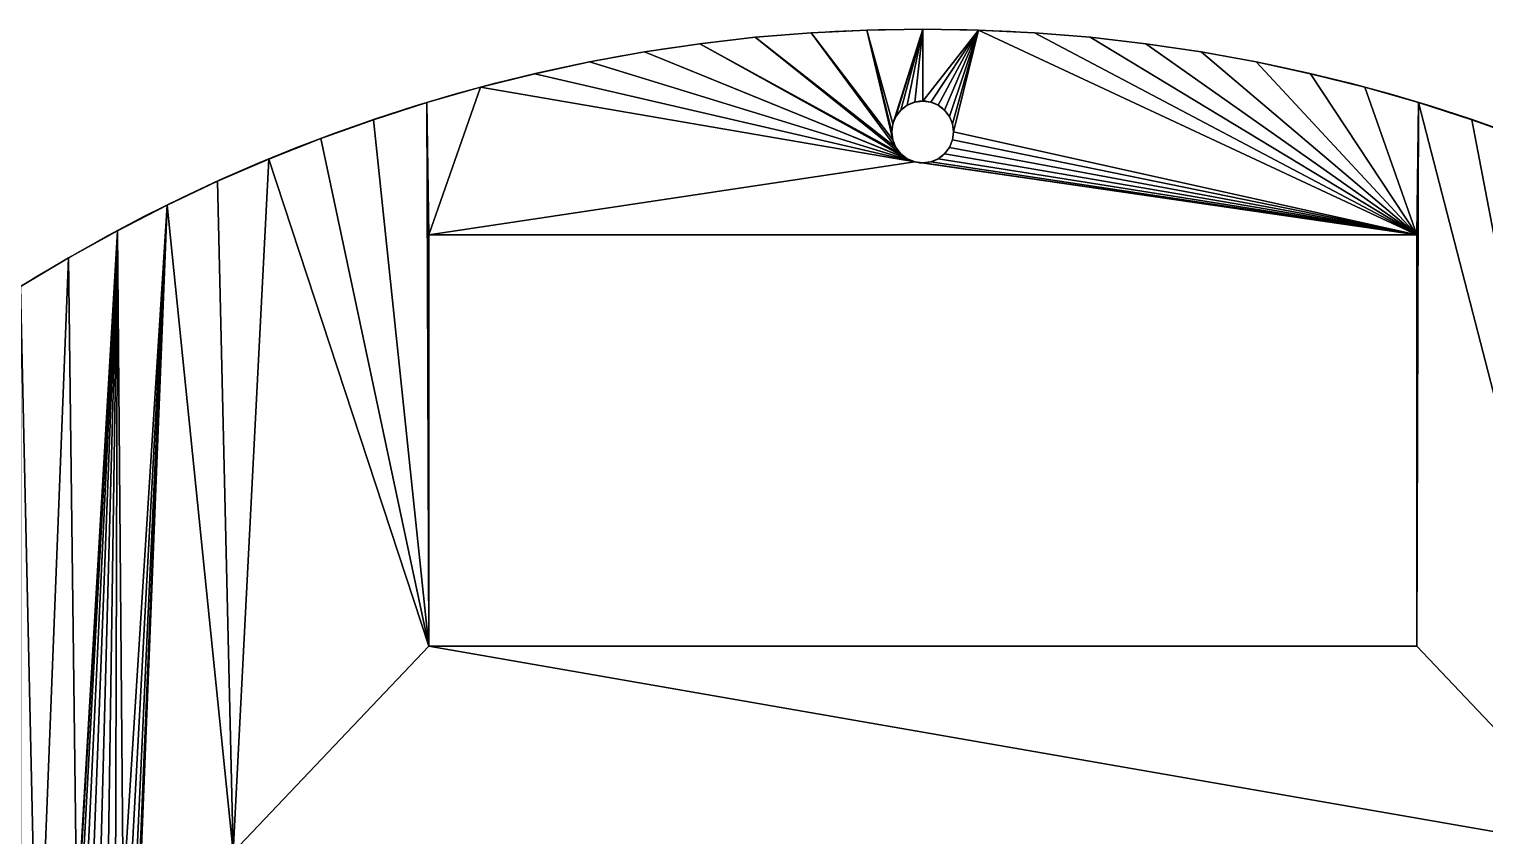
# Model space of a CAD drawing. Extents: x 0 to 166, y 0 to 166.
# Drawn here: x 39.6 to 110.3, y 126.8 to 166 of the extents above; entities that cross this region are included whole.
import ezdxf

# ---------------------------------------------------------------- set-up
doc = ezdxf.new("R2010")
doc.units = 0
doc.header["$MEASUREMENT"] = 0
doc.layers.get('0').update_dxf_attribs({"color": 13, "linetype": 'CONTINUOUS'})

msp = doc.modelspace()

# ---------------------------------------------------------------- linework, layer by layer
for p, q in [((74.865, 165.6), (74.865, 165.6, 2)), ((77.572, 165.822), (77.572, 165.822, 2)), ((80.284, 165.956), (80.284, 165.956, 2)), ((83, 166), (83, 166, 2)), ((85.716, 165.956), (85.716, 165.956, 2)), ((88.428, 165.822), (88.428, 165.822, 2)), ((91.135, 165.6), (91.135, 165.6, 2)), ((69.48, 164.891), (69.48, 164.891, 2)), ((72.166, 165.29), (72.166, 165.29, 2)), ((93.834, 165.29), (93.834, 165.29, 2)), ((96.52, 164.891), (96.52, 164.891, 2)), ((66.808, 164.405), (66.808, 164.405, 2)), ((99.192, 164.405), (99.192, 164.405, 2)), ((64.153, 163.832), (64.153, 163.832, 2)), ((101.847, 163.832), (101.847, 163.832, 2)), ((61.518, 163.172), (61.518, 163.172, 2)), ((104.482, 163.172), (104.482, 163.172, 2)), ((58.906, 162.426), (58.906, 162.426, 2)), ((81.939, 162.061), (81.939, 162.061, 2)), ((82.25, 162.299), (82.25, 162.299, 2)), ((82.612, 162.449), (82.612, 162.449, 2)), ((83, 162.5), (83, 162.5, 2)), ((83.388, 162.449), (83.388, 162.449, 2)), ((83.75, 162.299), (83.75, 162.299, 2)), ((84.061, 162.061), (84.061, 162.061, 2)), ((107.094, 162.426), (107.094, 162.426, 2)), ((56.321, 161.595), (56.321, 161.595, 2)), ((81.551, 161.388), (81.551, 161.388, 2)), ((81.701, 161.75), (81.701, 161.75, 2)), ((84.299, 161.75), (84.299, 161.75, 2)), ((84.449, 161.388), (84.449, 161.388, 2)), ((109.679, 161.595), (109.679, 161.595, 2)), ((53.763, 160.68), (53.763, 160.68, 2)), ((81.5, 161), (81.5, 161, 2)), ((81.551, 160.612), (81.551, 160.612, 2)), ((84.449, 160.612), (84.449, 160.612, 2)), ((84.5, 161), (84.5, 161, 2)), ((81.701, 160.25), (81.701, 160.25, 2)), ((81.939, 159.939), (81.939, 159.939, 2)), ((84.061, 159.939), (84.061, 159.939, 2)), ((84.299, 160.25), (84.299, 160.25, 2)), ((51.237, 159.682), (51.237, 159.682, 2)), ((82.25, 159.701), (82.25, 159.701, 2)), ((82.612, 159.551), (82.612, 159.551, 2)), ((83, 159.5), (83, 159.5, 2)), ((83.388, 159.551), (83.388, 159.551, 2)), ((83.75, 159.701), (83.75, 159.701, 2)), ((48.745, 158.602), (48.745, 158.602, 2)), ((46.29, 157.44), (46.29, 157.44, 2)), ((43.874, 156.199), (43.874, 156.199, 2)), ((59, 156), (59, 156, 2)), ((59, 136, 2), (59, 156, 2)), ((59, 156, 2), (107, 156, 2)), ((59, 136), (59, 156)), ((59, 156), (107, 156)), ((107, 156), (107, 156, 2)), ((107, 156, 2), (107, 136, 2)), ((107, 156), (107, 136)), ((41.5, 154.88), (41.5, 154.88, 2)), ((59, 136), (59, 136, 2)), ((107, 136, 2), (59, 136, 2)), ((107, 136), (59, 136)), ((107, 136), (107, 136, 2))]:
    msp.add_line(p, q)
for centre in [(83, 83), (83, 83, 2)]:
    msp.add_circle(centre, 83)
at = {"extrusion": (0, 0, -1)}
for centre in [(-83, 161), (-83, 161, -2)]:
    msp.add_circle(centre, 1.5, dxfattribs=at)

# ---------------------------------------------------------------- meshes
mesh = msp.add_polyface()
corners = [(58.906, 162.426), (59, 156), (59, 136), (61.518, 163.172), (82.612, 159.551), (107, 156), (64.153, 163.832), (66.808, 164.405), (69.48, 164.891), (82.25, 159.701), (72.166, 165.29), (81.939, 159.939), (74.865, 165.6), (81.701, 160.25), (77.572, 165.822), (81.551, 160.612), (80.284, 165.956), (81.5, 161), (49.5, 126), (51.237, 159.682), (116.5, 126), (53.763, 160.68), (56.321, 161.595), (56.095, 108.844), (56.245, 109.206), (56.483, 109.517), (56.794, 109.755), (57.156, 109.905), (57.544, 109.956), (57.932, 109.905), (58.294, 109.755), (81.551, 161.388), (83, 166), (81.701, 161.75), (81.939, 162.061), (82.25, 162.299), (82.612, 162.449), (83, 162.5), (85.716, 165.956)]
mesh.append_faces([[corners[k] for k in face] for face in [(1, 4, 5), (4, 8, 9), (9, 10, 11), (11, 12, 13), (13, 14, 15), (15, 16, 17), (18, 2, 20), (23, 18, 24), (24, 18, 25), (25, 18, 26), (26, 18, 27), (27, 18, 28), (28, 18, 29), (29, 18, 30), (31, 32, 33), (33, 32, 34), (34, 32, 35), (35, 32, 36), (36, 32, 37)]], dxfattribs={"vtx0": -1, "vtx1": -1})
mesh.append_faces([[corners[k] for k in face] for face in [(1, 3, 4), (18, 19, 2)]], dxfattribs={"vtx0": -1, "vtx1": -1, "vtx2": -1})
mesh.append_faces([[corners[k] for k in face] for face in [(0, 1, 2), (1, 0, 3), (4, 3, 6), (4, 6, 7), (4, 7, 8), (9, 8, 10), (11, 10, 12), (13, 12, 14), (15, 14, 16), (2, 19, 21), (2, 21, 22), (2, 22, 0), (16, 31, 17), (31, 16, 32), (37, 32, 38)]], dxfattribs={"vtx0": -1, "vtx2": -1})
mesh = msp.add_polyface()
corners = [(51.237, 159.682, 2), (49.5, 126, 2), (59, 136, 2), (116.5, 126, 2), (53.763, 160.68, 2), (56.321, 161.595, 2), (58.906, 162.426, 2), (59, 156, 2), (61.518, 163.172, 2), (82.612, 159.551, 2), (107, 156, 2), (64.153, 163.832, 2), (66.808, 164.405, 2), (69.48, 164.891, 2), (82.25, 159.701, 2), (72.166, 165.29, 2), (81.939, 159.939, 2), (74.865, 165.6, 2), (81.701, 160.25, 2), (77.572, 165.822, 2), (81.551, 160.612, 2), (80.284, 165.956, 2), (81.5, 161, 2), (81.551, 161.388, 2), (83, 166, 2), (81.701, 161.75, 2), (81.939, 162.061, 2), (82.25, 162.299, 2), (82.612, 162.449, 2), (83, 162.5, 2), (85.716, 165.956, 2), (58.294, 109.755, 2), (57.932, 109.905, 2), (57.544, 109.956, 2), (57.156, 109.905, 2), (56.794, 109.755, 2), (56.483, 109.517, 2), (56.245, 109.206, 2), (56.095, 108.844, 2)]
mesh.append_faces([[corners[k] for k in face] for face in [(0, 2, 4), (4, 2, 5), (5, 2, 6), (6, 7, 8), (7, 6, 2), (8, 9, 11), (11, 9, 12), (12, 9, 13), (13, 14, 15), (15, 16, 17), (17, 18, 19), (19, 20, 21), (21, 23, 24), (23, 21, 22), (24, 29, 30), (31, 1, 32), (32, 1, 33), (33, 1, 34), (34, 1, 35), (35, 1, 36), (36, 1, 37), (37, 1, 38)]], dxfattribs={"vtx0": -1, "vtx1": -1})
mesh.append_faces([[corners[k] for k in face] for face in [(0, 1, 2), (8, 7, 9)]], dxfattribs={"vtx0": -1, "vtx1": -1, "vtx2": -1})
mesh.append_faces([[corners[k] for k in face] for face in [(2, 1, 3), (9, 7, 10), (13, 9, 14), (15, 14, 16), (17, 16, 18), (19, 18, 20), (21, 20, 22), (24, 23, 25), (24, 25, 26), (24, 26, 27), (24, 27, 28), (24, 28, 29)]], dxfattribs={"vtx0": -1, "vtx2": -1})
mesh = msp.add_polyface()
corners = [(122.126, 156.199), (121.098, 122.598), (119.71, 157.44), (126, 116.5), (116.5, 126), (121.537, 121.537), (121.299, 121.848), (121.149, 122.21), (117.255, 158.602), (107, 156), (82.612, 159.551), (83, 159.5), (83.388, 159.551), (83.75, 159.701), (84.061, 159.939), (84.299, 160.25), (84.449, 160.612), (84.5, 161), (85.716, 165.956), (88.428, 165.822), (91.135, 165.6), (93.834, 165.29), (96.52, 164.891), (99.192, 164.405), (101.847, 163.832), (104.482, 163.172), (107.094, 162.426), (107, 136), (59, 136), (109.679, 161.595), (112.237, 160.68), (114.763, 159.682), (83, 162.5), (83.388, 162.449), (83.75, 162.299), (84.061, 162.061), (84.299, 161.75), (84.449, 161.388)]
mesh.append_faces([[corners[k] for k in face] for face in [(0, 1, 2), (5, 4, 6), (6, 4, 7), (7, 4, 1), (9, 26, 27), (32, 18, 33), (33, 18, 34), (34, 18, 35), (35, 18, 36), (36, 18, 37), (37, 18, 17)]], dxfattribs={"vtx0": -1, "vtx1": -1})
mesh.append_faces([[corners[k] for k in face] for face in [(3, 4, 5), (1, 4, 8), (9, 17, 18), (4, 27, 26)]], dxfattribs={"vtx0": -1, "vtx1": -1, "vtx2": -1})
mesh.append_faces([[corners[k] for k in face] for face in [(1, 8, 2), (9, 10, 11), (9, 11, 12), (9, 12, 13), (9, 13, 14), (9, 14, 15), (9, 15, 16), (9, 16, 17), (9, 18, 19), (9, 19, 20), (9, 20, 21), (9, 21, 22), (9, 22, 23), (9, 23, 24), (9, 24, 25), (9, 25, 26), (4, 28, 27), (4, 26, 29), (4, 29, 30), (4, 30, 31), (4, 31, 8)]], dxfattribs={"vtx0": -1, "vtx2": -1})
mesh = msp.add_polyface()
corners = [(59, 136, 2), (116.5, 126, 2), (107, 136, 2), (107.094, 162.426, 2), (109.679, 161.595, 2), (112.237, 160.68, 2), (114.763, 159.682, 2), (117.255, 158.602, 2), (82.612, 159.551, 2), (107, 156, 2), (83, 159.5, 2), (83.388, 159.551, 2), (83.75, 159.701, 2), (84.061, 159.939, 2), (84.299, 160.25, 2), (84.449, 160.612, 2), (84.5, 161, 2), (85.716, 165.956, 2), (88.428, 165.822, 2), (91.135, 165.6, 2), (93.834, 165.29, 2), (96.52, 164.891, 2), (99.192, 164.405, 2), (101.847, 163.832, 2), (104.482, 163.172, 2), (126, 116.5, 2), (121.537, 121.537, 2), (121.299, 121.848, 2), (121.149, 122.21, 2), (121.098, 122.598, 2), (119.71, 157.44, 2), (122.126, 156.199, 2), (83, 162.5, 2), (83.388, 162.449, 2), (83.75, 162.299, 2), (84.061, 162.061, 2), (84.299, 161.75, 2), (84.449, 161.388, 2)]
mesh.append_faces([[corners[k] for k in face] for face in [(0, 1, 2), (3, 1, 4), (4, 1, 5), (5, 1, 6), (6, 1, 7), (8, 9, 10), (10, 9, 11), (11, 9, 12), (12, 9, 13), (13, 9, 14), (14, 9, 15), (15, 9, 16), (17, 9, 18), (18, 9, 19), (19, 9, 20), (20, 9, 21), (21, 9, 22), (22, 9, 23), (23, 9, 24), (24, 9, 3), (7, 29, 30)]], dxfattribs={"vtx0": -1, "vtx1": -1})
mesh.append_faces([[corners[k] for k in face] for face in [(2, 1, 3), (16, 9, 17), (1, 25, 26), (1, 29, 7)]], dxfattribs={"vtx0": -1, "vtx1": -1, "vtx2": -1})
mesh.append_faces([[corners[k] for k in face] for face in [(3, 9, 2), (1, 26, 27), (1, 27, 28), (1, 28, 29), (29, 31, 30), (17, 32, 33), (17, 33, 34), (17, 34, 35), (17, 35, 36), (17, 36, 37), (17, 37, 16)]], dxfattribs={"vtx0": -1, "vtx2": -1})
mesh = msp.add_polyface()
corners = [(72.166, 165.29, 2), (74.865, 165.6), (72.166, 165.29), (74.865, 165.6, 2)]
mesh.append_faces([[corners[k] for k in face] for face in [(0, 1, 2), (1, 0, 3)]], dxfattribs={"vtx0": -1})
mesh = msp.add_polyface()
corners = [(74.865, 165.6, 2), (77.572, 165.822), (74.865, 165.6), (77.572, 165.822, 2)]
mesh.append_faces([[corners[k] for k in face] for face in [(0, 1, 2), (1, 0, 3)]], dxfattribs={"vtx0": -1})
mesh = msp.add_polyface()
corners = [(77.572, 165.822, 2), (80.284, 165.956), (77.572, 165.822), (80.284, 165.956, 2)]
mesh.append_faces([[corners[k] for k in face] for face in [(0, 1, 2), (1, 0, 3)]], dxfattribs={"vtx0": -1})
mesh = msp.add_polyface()
corners = [(80.284, 165.956, 2), (83, 166), (80.284, 165.956), (83, 166, 2)]
mesh.append_faces([[corners[k] for k in face] for face in [(0, 1, 2), (1, 0, 3)]], dxfattribs={"vtx0": -1})
mesh = msp.add_polyface()
corners = [(83, 166, 2), (85.716, 165.956), (83, 166), (85.716, 165.956, 2)]
mesh.append_faces([[corners[k] for k in face] for face in [(0, 1, 2), (1, 0, 3)]], dxfattribs={"vtx0": -1})
mesh = msp.add_polyface()
corners = [(85.716, 165.956, 2), (88.428, 165.822), (85.716, 165.956), (88.428, 165.822, 2)]
mesh.append_faces([[corners[k] for k in face] for face in [(0, 1, 2), (1, 0, 3)]], dxfattribs={"vtx0": -1})
mesh = msp.add_polyface()
corners = [(88.428, 165.822, 2), (91.135, 165.6), (88.428, 165.822), (91.135, 165.6, 2)]
mesh.append_faces([[corners[k] for k in face] for face in [(0, 1, 2), (1, 0, 3)]], dxfattribs={"vtx0": -1})
mesh = msp.add_polyface()
corners = [(91.135, 165.6, 2), (93.834, 165.29), (91.135, 165.6), (93.834, 165.29, 2)]
mesh.append_faces([[corners[k] for k in face] for face in [(0, 1, 2), (1, 0, 3)]], dxfattribs={"vtx0": -1})
mesh = msp.add_polyface()
corners = [(66.808, 164.405, 2), (69.48, 164.891), (66.808, 164.405), (69.48, 164.891, 2)]
mesh.append_faces([[corners[k] for k in face] for face in [(0, 1, 2), (1, 0, 3)]], dxfattribs={"vtx0": -1})
mesh = msp.add_polyface()
corners = [(69.48, 164.891, 2), (72.166, 165.29), (69.48, 164.891), (72.166, 165.29, 2)]
mesh.append_faces([[corners[k] for k in face] for face in [(0, 1, 2), (1, 0, 3)]], dxfattribs={"vtx0": -1})
mesh = msp.add_polyface()
corners = [(93.834, 165.29, 2), (96.52, 164.891), (93.834, 165.29), (96.52, 164.891, 2)]
mesh.append_faces([[corners[k] for k in face] for face in [(0, 1, 2), (1, 0, 3)]], dxfattribs={"vtx0": -1})
mesh = msp.add_polyface()
corners = [(96.52, 164.891, 2), (99.192, 164.405), (96.52, 164.891), (99.192, 164.405, 2)]
mesh.append_faces([[corners[k] for k in face] for face in [(0, 1, 2), (1, 0, 3)]], dxfattribs={"vtx0": -1})
mesh = msp.add_polyface()
corners = [(64.153, 163.832, 2), (66.808, 164.405), (64.153, 163.832), (66.808, 164.405, 2)]
mesh.append_faces([[corners[k] for k in face] for face in [(0, 1, 2), (1, 0, 3)]], dxfattribs={"vtx0": -1})
mesh = msp.add_polyface()
corners = [(99.192, 164.405, 2), (101.847, 163.832), (99.192, 164.405), (101.847, 163.832, 2)]
mesh.append_faces([[corners[k] for k in face] for face in [(0, 1, 2), (1, 0, 3)]], dxfattribs={"vtx0": -1})
mesh = msp.add_polyface()
corners = [(61.518, 163.172, 2), (64.153, 163.832), (61.518, 163.172), (64.153, 163.832, 2)]
mesh.append_faces([[corners[k] for k in face] for face in [(0, 1, 2), (1, 0, 3)]], dxfattribs={"vtx0": -1})
mesh = msp.add_polyface()
corners = [(101.847, 163.832, 2), (104.482, 163.172), (101.847, 163.832), (104.482, 163.172, 2)]
mesh.append_faces([[corners[k] for k in face] for face in [(0, 1, 2), (1, 0, 3)]], dxfattribs={"vtx0": -1})
mesh = msp.add_polyface()
corners = [(58.906, 162.426, 2), (61.518, 163.172), (58.906, 162.426), (61.518, 163.172, 2)]
mesh.append_faces([[corners[k] for k in face] for face in [(0, 1, 2), (1, 0, 3)]], dxfattribs={"vtx0": -1})
mesh = msp.add_polyface()
corners = [(104.482, 163.172, 2), (107.094, 162.426), (104.482, 163.172), (107.094, 162.426, 2)]
mesh.append_faces([[corners[k] for k in face] for face in [(0, 1, 2), (1, 0, 3)]], dxfattribs={"vtx0": -1})
mesh = msp.add_polyface()
corners = [(56.321, 161.595, 2), (58.906, 162.426), (56.321, 161.595), (58.906, 162.426, 2)]
mesh.append_faces([[corners[k] for k in face] for face in [(0, 1, 2), (1, 0, 3)]], dxfattribs={"vtx0": -1})
mesh = msp.add_polyface()
corners = [(81.939, 162.061), (81.701, 161.75, 2), (81.701, 161.75), (81.939, 162.061, 2)]
mesh.append_faces([[corners[k] for k in face] for face in [(0, 1, 2), (1, 0, 3)]], dxfattribs={"vtx0": -1})
mesh = msp.add_polyface()
corners = [(82.25, 162.299, 2), (81.939, 162.061), (82.25, 162.299), (81.939, 162.061, 2)]
mesh.append_faces([[corners[k] for k in face] for face in [(0, 1, 2), (1, 0, 3)]], dxfattribs={"vtx0": -1})
mesh = msp.add_polyface()
corners = [(82.612, 162.449, 2), (82.25, 162.299), (82.612, 162.449), (82.25, 162.299, 2)]
mesh.append_faces([[corners[k] for k in face] for face in [(0, 1, 2), (1, 0, 3)]], dxfattribs={"vtx0": -1})
mesh = msp.add_polyface()
corners = [(83, 162.5, 2), (82.612, 162.449), (83, 162.5), (82.612, 162.449, 2)]
mesh.append_faces([[corners[k] for k in face] for face in [(0, 1, 2), (1, 0, 3)]], dxfattribs={"vtx0": -1})
mesh = msp.add_polyface()
corners = [(83.388, 162.449, 2), (83, 162.5), (83.388, 162.449), (83, 162.5, 2)]
mesh.append_faces([[corners[k] for k in face] for face in [(0, 1, 2), (1, 0, 3)]], dxfattribs={"vtx0": -1})
mesh = msp.add_polyface()
corners = [(83.75, 162.299, 2), (83.388, 162.449), (83.75, 162.299), (83.388, 162.449, 2)]
mesh.append_faces([[corners[k] for k in face] for face in [(0, 1, 2), (1, 0, 3)]], dxfattribs={"vtx0": -1})
mesh = msp.add_polyface()
corners = [(84.061, 162.061, 2), (83.75, 162.299), (84.061, 162.061), (83.75, 162.299, 2)]
mesh.append_faces([[corners[k] for k in face] for face in [(0, 1, 2), (1, 0, 3)]], dxfattribs={"vtx0": -1})
mesh = msp.add_polyface()
corners = [(84.061, 162.061, 2), (84.299, 161.75), (84.299, 161.75, 2), (84.061, 162.061)]
mesh.append_faces([[corners[k] for k in face] for face in [(0, 1, 2), (1, 0, 3)]], dxfattribs={"vtx0": -1})
mesh = msp.add_polyface()
corners = [(107.094, 162.426, 2), (109.679, 161.595), (107.094, 162.426), (109.679, 161.595, 2)]
mesh.append_faces([[corners[k] for k in face] for face in [(0, 1, 2), (1, 0, 3)]], dxfattribs={"vtx0": -1})
mesh = msp.add_polyface()
corners = [(53.763, 160.68, 2), (56.321, 161.595), (53.763, 160.68), (56.321, 161.595, 2)]
mesh.append_faces([[corners[k] for k in face] for face in [(0, 1, 2), (1, 0, 3)]], dxfattribs={"vtx0": -1})
mesh = msp.add_polyface()
corners = [(81.551, 161.388), (81.5, 161, 2), (81.5, 161), (81.551, 161.388, 2)]
mesh.append_faces([[corners[k] for k in face] for face in [(0, 1, 2), (1, 0, 3)]], dxfattribs={"vtx0": -1})
mesh = msp.add_polyface()
corners = [(81.701, 161.75), (81.551, 161.388, 2), (81.551, 161.388), (81.701, 161.75, 2)]
mesh.append_faces([[corners[k] for k in face] for face in [(0, 1, 2), (1, 0, 3)]], dxfattribs={"vtx0": -1})
mesh = msp.add_polyface()
corners = [(84.299, 161.75, 2), (84.449, 161.388), (84.449, 161.388, 2), (84.299, 161.75)]
mesh.append_faces([[corners[k] for k in face] for face in [(0, 1, 2), (1, 0, 3)]], dxfattribs={"vtx0": -1})
mesh = msp.add_polyface()
corners = [(84.449, 161.388, 2), (84.5, 161), (84.5, 161, 2), (84.449, 161.388)]
mesh.append_faces([[corners[k] for k in face] for face in [(0, 1, 2), (1, 0, 3)]], dxfattribs={"vtx0": -1})
mesh = msp.add_polyface()
corners = [(109.679, 161.595, 2), (112.237, 160.68), (109.679, 161.595), (112.237, 160.68, 2)]
mesh.append_faces([[corners[k] for k in face] for face in [(0, 1, 2), (1, 0, 3)]], dxfattribs={"vtx0": -1})
mesh = msp.add_polyface()
corners = [(51.237, 159.682, 2), (53.763, 160.68), (51.237, 159.682), (53.763, 160.68, 2)]
mesh.append_faces([[corners[k] for k in face] for face in [(0, 1, 2), (1, 0, 3)]], dxfattribs={"vtx0": -1})
mesh = msp.add_polyface()
corners = [(81.5, 161), (81.551, 160.612, 2), (81.551, 160.612), (81.5, 161, 2)]
mesh.append_faces([[corners[k] for k in face] for face in [(0, 1, 2), (1, 0, 3)]], dxfattribs={"vtx0": -1})
mesh = msp.add_polyface()
corners = [(81.551, 160.612), (81.701, 160.25, 2), (81.701, 160.25), (81.551, 160.612, 2)]
mesh.append_faces([[corners[k] for k in face] for face in [(0, 1, 2), (1, 0, 3)]], dxfattribs={"vtx0": -1})
mesh = msp.add_polyface()
corners = [(84.449, 160.612, 2), (84.299, 160.25), (84.299, 160.25, 2), (84.449, 160.612)]
mesh.append_faces([[corners[k] for k in face] for face in [(0, 1, 2), (1, 0, 3)]], dxfattribs={"vtx0": -1})
mesh = msp.add_polyface()
corners = [(84.5, 161, 2), (84.449, 160.612), (84.449, 160.612, 2), (84.5, 161)]
mesh.append_faces([[corners[k] for k in face] for face in [(0, 1, 2), (1, 0, 3)]], dxfattribs={"vtx0": -1})
mesh = msp.add_polyface()
corners = [(81.701, 160.25), (81.939, 159.939, 2), (81.939, 159.939), (81.701, 160.25, 2)]
mesh.append_faces([[corners[k] for k in face] for face in [(0, 1, 2), (1, 0, 3)]], dxfattribs={"vtx0": -1})
mesh = msp.add_polyface()
corners = [(81.939, 159.939, 2), (82.25, 159.701), (81.939, 159.939), (82.25, 159.701, 2)]
mesh.append_faces([[corners[k] for k in face] for face in [(0, 1, 2), (1, 0, 3)]], dxfattribs={"vtx0": -1})
mesh = msp.add_polyface()
corners = [(83.75, 159.701, 2), (84.061, 159.939), (83.75, 159.701), (84.061, 159.939, 2)]
mesh.append_faces([[corners[k] for k in face] for face in [(0, 1, 2), (1, 0, 3)]], dxfattribs={"vtx0": -1})
mesh = msp.add_polyface()
corners = [(84.299, 160.25, 2), (84.061, 159.939), (84.061, 159.939, 2), (84.299, 160.25)]
mesh.append_faces([[corners[k] for k in face] for face in [(0, 1, 2), (1, 0, 3)]], dxfattribs={"vtx0": -1})
mesh = msp.add_polyface()
corners = [(51.237, 159.682), (49.5, 126), (48.745, 158.602), (43.874, 156.199), (41.902, 122.598), (41.5, 154.88), (41.953, 122.986), (42.103, 123.348), (42.341, 123.659), (42.652, 123.897), (43.014, 124.047), (43.402, 124.098), (43.79, 124.047), (44.152, 123.897), (46.29, 157.44), (44.463, 123.659), (44.701, 123.348), (44.851, 122.986), (44.902, 122.598), (10, 107), (9.801, 122.126), (11.12, 124.5), (30, 107), (12.516, 126.83), (13.988, 129.112), (15.534, 131.346), (17.152, 133.527), (18.84, 135.655), (20.597, 137.726), (22.421, 139.738), (24.31, 141.69), (26.262, 143.579), (28.274, 145.403), (30.345, 147.16), (40, 116.5), (39.17, 153.484), (41.953, 122.21), (42.103, 121.848), (42.341, 121.537), (56.095, 108.068)]
mesh.append_faces([[corners[k] for k in face] for face in [(0, 1, 2), (3, 4, 5), (4, 3, 6), (6, 3, 7), (7, 3, 8), (8, 3, 9), (9, 3, 10), (10, 3, 11), (11, 3, 12), (12, 3, 13), (13, 14, 15), (15, 14, 16), (16, 14, 17), (17, 14, 18), (19, 21, 22)]], dxfattribs={"vtx0": -1, "vtx1": -1})
mesh.append_faces([[corners[k] for k in face] for face in [(34, 5, 4), (39, 18, 1), (1, 18, 14)]], dxfattribs={"vtx0": -1, "vtx1": -1, "vtx2": -1})
mesh.append_faces([[corners[k] for k in face] for face in [(13, 3, 14), (19, 20, 21), (22, 21, 23), (22, 23, 24), (22, 24, 25), (22, 25, 26), (22, 26, 27), (22, 27, 28), (22, 28, 29), (22, 29, 30), (22, 30, 31), (22, 31, 32), (22, 32, 33), (34, 35, 5), (34, 4, 36), (34, 36, 37), (34, 37, 38), (1, 14, 2)]], dxfattribs={"vtx0": -1, "vtx2": -1})
mesh = msp.add_polyface()
corners = [(41.902, 122.598, 2), (43.874, 156.199, 2), (41.5, 154.88, 2), (41.953, 122.986, 2), (42.103, 123.348, 2), (42.341, 123.659, 2), (42.652, 123.897, 2), (43.014, 124.047, 2), (43.402, 124.098, 2), (43.79, 124.047, 2), (44.152, 123.897, 2), (46.29, 157.44, 2), (44.463, 123.659, 2), (44.701, 123.348, 2), (44.851, 122.986, 2), (44.902, 122.598, 2), (49.5, 126, 2), (51.237, 159.682, 2), (48.745, 158.602, 2), (39.17, 153.484, 2), (40, 116.5, 2), (41.953, 122.21, 2), (42.103, 121.848, 2), (42.341, 121.537, 2), (56.095, 108.068, 2), (9.801, 122.126, 2), (10, 107, 2), (11.12, 124.5, 2), (30, 107, 2), (12.516, 126.83, 2), (13.988, 129.112, 2), (15.534, 131.346, 2), (17.152, 133.527, 2), (18.84, 135.655, 2), (20.597, 137.726, 2), (22.421, 139.738, 2), (24.31, 141.69, 2), (26.262, 143.579, 2), (28.274, 145.403, 2), (30.345, 147.16, 2)]
mesh.append_faces([[corners[k] for k in face] for face in [(1, 10, 11), (19, 20, 2), (0, 20, 21), (21, 20, 22), (22, 20, 23), (11, 16, 18), (25, 26, 27), (27, 28, 29), (29, 28, 30), (30, 28, 31), (31, 28, 32), (32, 28, 33), (33, 28, 34), (34, 28, 35), (35, 28, 36), (36, 28, 37), (37, 28, 38), (38, 28, 39)]], dxfattribs={"vtx0": -1, "vtx1": -1})
mesh.append_faces([[corners[k] for k in face] for face in [(2, 20, 0), (15, 24, 16), (15, 16, 11)]], dxfattribs={"vtx0": -1, "vtx1": -1, "vtx2": -1})
mesh.append_faces([[corners[k] for k in face] for face in [(0, 1, 2), (1, 0, 3), (1, 3, 4), (1, 4, 5), (1, 5, 6), (1, 6, 7), (1, 7, 8), (1, 8, 9), (1, 9, 10), (11, 10, 12), (11, 12, 13), (11, 13, 14), (11, 14, 15), (16, 17, 18), (27, 26, 28)]], dxfattribs={"vtx0": -1, "vtx2": -1})
mesh = msp.add_polyface()
corners = [(48.745, 158.602, 2), (51.237, 159.682), (48.745, 158.602), (51.237, 159.682, 2)]
mesh.append_faces([[corners[k] for k in face] for face in [(0, 1, 2), (1, 0, 3)]], dxfattribs={"vtx0": -1})
mesh = msp.add_polyface()
corners = [(82.25, 159.701, 2), (82.612, 159.551), (82.25, 159.701), (82.612, 159.551, 2)]
mesh.append_faces([[corners[k] for k in face] for face in [(0, 1, 2), (1, 0, 3)]], dxfattribs={"vtx0": -1})
mesh = msp.add_polyface()
corners = [(82.612, 159.551, 2), (83, 159.5), (82.612, 159.551), (83, 159.5, 2)]
mesh.append_faces([[corners[k] for k in face] for face in [(0, 1, 2), (1, 0, 3)]], dxfattribs={"vtx0": -1})
mesh = msp.add_polyface()
corners = [(83, 159.5, 2), (83.388, 159.551), (83, 159.5), (83.388, 159.551, 2)]
mesh.append_faces([[corners[k] for k in face] for face in [(0, 1, 2), (1, 0, 3)]], dxfattribs={"vtx0": -1})
mesh = msp.add_polyface()
corners = [(83.388, 159.551, 2), (83.75, 159.701), (83.388, 159.551), (83.75, 159.701, 2)]
mesh.append_faces([[corners[k] for k in face] for face in [(0, 1, 2), (1, 0, 3)]], dxfattribs={"vtx0": -1})
mesh = msp.add_polyface()
corners = [(46.29, 157.44, 2), (48.745, 158.602), (46.29, 157.44), (48.745, 158.602, 2)]
mesh.append_faces([[corners[k] for k in face] for face in [(0, 1, 2), (1, 0, 3)]], dxfattribs={"vtx0": -1})
mesh = msp.add_polyface()
corners = [(43.874, 156.199, 2), (46.29, 157.44), (43.874, 156.199), (46.29, 157.44, 2)]
mesh.append_faces([[corners[k] for k in face] for face in [(0, 1, 2), (1, 0, 3)]], dxfattribs={"vtx0": -1})
mesh = msp.add_polyface()
corners = [(41.5, 154.88, 2), (43.874, 156.199), (41.5, 154.88), (43.874, 156.199, 2)]
mesh.append_faces([[corners[k] for k in face] for face in [(0, 1, 2), (1, 0, 3)]], dxfattribs={"vtx0": -1})
mesh = msp.add_polyface()
corners = [(107, 156, 2), (59, 156), (107, 156), (59, 156, 2)]
mesh.append_faces([[corners[k] for k in face] for face in [(0, 1, 2), (1, 0, 3)]], dxfattribs={"vtx0": -1})
mesh = msp.add_polyface()
corners = [(59, 156), (59, 136, 2), (59, 136), (59, 156, 2)]
mesh.append_faces([[corners[k] for k in face] for face in [(0, 1, 2), (1, 0, 3)]], dxfattribs={"vtx0": -1})
mesh = msp.add_polyface()
corners = [(107, 156, 2), (107, 136), (107, 136, 2), (107, 156)]
mesh.append_faces([[corners[k] for k in face] for face in [(0, 1, 2), (1, 0, 3)]], dxfattribs={"vtx0": -1})
mesh = msp.add_polyface()
corners = [(39.17, 153.484, 2), (41.5, 154.88), (39.17, 153.484), (41.5, 154.88, 2)]
mesh.append_faces([[corners[k] for k in face] for face in [(0, 1, 2), (1, 0, 3)]], dxfattribs={"vtx0": -1})
mesh = msp.add_polyface()
corners = [(0.044, 85.716), (0.044, 80.284), (0, 83), (0.178, 88.428), (0.178, 77.572), (0.4, 91.135), (0.4, 74.865), (0.71, 93.834), (0.71, 72.166), (1.109, 96.52), (1.109, 69.48), (1.595, 99.192), (1.595, 66.808), (2.168, 101.847), (2.168, 64.153), (2.828, 104.482), (2.828, 61.518), (3.5, 83), (3.574, 58.906), (3.551, 82.612), (3.701, 82.25), (4.405, 56.321), (3.939, 81.939), (4.25, 81.701), (4.612, 81.551), (5.32, 53.763), (5, 81.5), (5.388, 81.551), (6.318, 51.237), (5.75, 81.701), (6.061, 81.939), (6.299, 82.25), (6.449, 82.612), (7.398, 48.745), (6.5, 83), (8.56, 119.71), (8.56, 46.29), (9.801, 122.126), (9.801, 43.874), (10, 107), (10, 59), (40, 49.5), (39.17, 12.516), (40, 116.5), (42.341, 44.463), (70, 79.5), (42.652, 44.701), (30.345, 18.84), (30, 59), (30, 107), (32.473, 148.848), (32.473, 17.152), (34.654, 150.466), (34.654, 15.534), (36.888, 152.012), (36.888, 13.988), (39.17, 153.484)]
mesh.append_faces([[corners[k] for k in face] for face in [(0, 1, 2)]], dxfattribs={"vtx0": -1})
mesh.append_faces([[corners[k] for k in face] for face in [(1, 3, 4), (4, 5, 6), (6, 7, 8), (8, 9, 10), (10, 11, 12), (12, 13, 14), (14, 15, 16), (18, 20, 21), (21, 24, 25), (25, 27, 28), (28, 32, 33), (33, 35, 36), (36, 37, 38), (41, 42, 43), (44, 45, 46), (47, 50, 51), (51, 52, 53), (53, 54, 55), (55, 56, 42)]], dxfattribs={"vtx0": -1, "vtx1": -1})
mesh.append_faces([[corners[k] for k in face] for face in [(17, 18, 16), (18, 17, 19), (18, 19, 20), (21, 20, 22), (21, 22, 23), (21, 23, 24), (25, 24, 26), (25, 26, 27), (28, 27, 29), (28, 29, 30), (28, 30, 31), (28, 31, 32), (33, 32, 34), (38, 39, 40), (44, 41, 45), (47, 48, 49)]], dxfattribs={"vtx0": -1, "vtx2": -1})
mesh = msp.add_polyface()
corners = [(30, 59, 2), (30.345, 18.84, 2), (30, 107, 2), (32.473, 148.848, 2), (32.473, 17.152, 2), (34.654, 150.466, 2), (34.654, 15.534, 2), (36.888, 152.012, 2), (36.888, 13.988, 2), (39.17, 153.484, 2), (39.17, 12.516, 2), (40, 116.5, 2), (40, 49.5, 2), (42.341, 44.463, 2), (70, 79.5, 2), (42.652, 44.701, 2), (3.574, 58.906, 2), (3.5, 83, 2), (2.828, 61.518, 2), (3.551, 82.612, 2), (3.701, 82.25, 2), (4.405, 56.321, 2), (3.939, 81.939, 2), (4.25, 81.701, 2), (4.612, 81.551, 2), (5.32, 53.763, 2), (5, 81.5, 2), (5.388, 81.551, 2), (6.318, 51.237, 2), (5.75, 81.701, 2), (6.061, 81.939, 2), (6.299, 82.25, 2), (6.449, 82.612, 2), (7.398, 48.745, 2), (6.5, 83, 2), (8.56, 119.71, 2), (8.56, 46.29, 2), (9.801, 122.126, 2), (9.801, 43.874, 2), (10, 107, 2), (10, 59, 2), (0.044, 80.284, 2), (0.044, 85.716, 2), (0, 83, 2), (0.178, 88.428, 2), (0.178, 77.572, 2), (0.4, 91.135, 2), (0.4, 74.865, 2), (0.71, 93.834, 2), (0.71, 72.166, 2), (1.109, 96.52, 2), (1.109, 69.48, 2), (1.595, 99.192, 2), (1.595, 66.808, 2), (2.168, 101.847, 2), (2.168, 64.153, 2), (2.828, 104.482, 2)]
mesh.append_faces([[corners[k] for k in face] for face in [(41, 42, 43)]], dxfattribs={"vtx0": -1})
mesh.append_faces([[corners[k] for k in face] for face in [(0, 1, 2), (11, 10, 12), (12, 13, 14), (16, 17, 18), (17, 16, 19), (19, 16, 20), (20, 21, 22), (22, 21, 23), (23, 21, 24), (24, 25, 26), (26, 25, 27), (27, 28, 29), (29, 28, 30), (30, 28, 31), (31, 28, 32), (32, 33, 34), (39, 38, 40)]], dxfattribs={"vtx0": -1, "vtx1": -1})
mesh.append_faces([[corners[k] for k in face] for face in [(3, 1, 4), (5, 4, 6), (7, 6, 8), (9, 8, 10), (14, 13, 15), (20, 16, 21), (24, 21, 25), (27, 25, 28), (32, 28, 33), (35, 33, 36), (37, 36, 38), (44, 41, 45), (46, 45, 47), (48, 47, 49), (50, 49, 51), (52, 51, 53), (54, 53, 55), (56, 55, 18)]], dxfattribs={"vtx0": -1, "vtx2": -1})
mesh = msp.add_polyface()
corners = [(0.044, 80.284), (0.044, 85.716), (0.178, 88.428), (0.178, 77.572), (0.4, 91.135), (0.4, 74.865), (0.71, 93.834), (0.71, 72.166), (1.109, 96.52), (1.109, 69.48), (1.595, 99.192), (1.595, 66.808), (2.168, 101.847), (2.168, 64.153), (2.828, 104.482), (2.828, 61.518), (3.574, 107.094), (3.5, 83), (3.551, 83.388), (3.701, 83.75), (4.405, 109.679), (3.939, 84.061), (4.25, 84.299), (4.612, 84.449), (5.32, 112.237), (5, 84.5), (5.388, 84.449), (6.318, 114.763), (5.75, 84.299), (6.061, 84.061), (6.299, 83.75), (6.449, 83.388), (7.398, 117.255), (6.5, 83), (7.398, 48.745), (8.56, 119.71), (8.56, 46.29), (9.801, 122.126), (9.801, 43.874), (10, 107), (30.345, 18.84), (30, 107), (30.345, 147.16), (32.473, 148.848), (32.473, 17.152), (34.654, 150.466), (34.654, 15.534), (36.888, 152.012), (36.888, 13.988), (39.17, 153.484), (39.17, 12.516), (40, 116.5), (42.341, 121.537), (70, 86.5)]
mesh.append_faces([[corners[k] for k in face] for face in [(17, 16, 18), (18, 16, 19), (19, 20, 21), (21, 20, 22), (22, 20, 23), (23, 24, 25), (25, 24, 26), (26, 27, 28), (28, 27, 29), (29, 27, 30), (30, 27, 31), (31, 32, 33), (51, 52, 53)]], dxfattribs={"vtx0": -1, "vtx1": -1})
mesh.append_faces([[corners[k] for k in face] for face in [(15, 16, 17), (34, 33, 32), (38, 37, 39), (40, 41, 42), (50, 49, 51)]], dxfattribs={"vtx0": -1, "vtx1": -1, "vtx2": -1})
mesh.append_faces([[corners[k] for k in face] for face in [(0, 1, 2), (3, 2, 4), (5, 4, 6), (7, 6, 8), (9, 8, 10), (11, 10, 12), (13, 12, 14), (15, 14, 16), (19, 16, 20), (23, 20, 24), (26, 24, 27), (31, 27, 32), (34, 32, 35), (36, 35, 37), (40, 42, 43), (44, 43, 45), (46, 45, 47), (48, 47, 49)]], dxfattribs={"vtx0": -1, "vtx2": -1})
mesh = msp.add_polyface()
corners = [(30, 107, 2), (30.345, 18.84, 2), (30.345, 147.16, 2), (32.473, 148.848, 2), (32.473, 17.152, 2), (34.654, 150.466, 2), (34.654, 15.534, 2), (36.888, 152.012, 2), (36.888, 13.988, 2), (39.17, 153.484, 2), (39.17, 12.516, 2), (40, 116.5, 2), (42.341, 121.537, 2), (70, 86.5, 2), (6.5, 83, 2), (7.398, 48.745, 2), (7.398, 117.255, 2), (8.56, 119.71, 2), (8.56, 46.29, 2), (9.801, 122.126, 2), (9.801, 43.874, 2), (10, 107, 2), (0.044, 85.716, 2), (0.044, 80.284, 2), (0.178, 88.428, 2), (0.178, 77.572, 2), (0.4, 91.135, 2), (0.4, 74.865, 2), (0.71, 93.834, 2), (0.71, 72.166, 2), (1.109, 96.52, 2), (1.109, 69.48, 2), (1.595, 99.192, 2), (1.595, 66.808, 2), (2.168, 101.847, 2), (2.168, 64.153, 2), (2.828, 104.482, 2), (2.828, 61.518, 2), (3.574, 107.094, 2), (3.5, 83, 2), (3.551, 83.388, 2), (3.701, 83.75, 2), (4.405, 109.679, 2), (3.939, 84.061, 2), (4.25, 84.299, 2), (4.612, 84.449, 2), (5.32, 112.237, 2), (5, 84.5, 2), (5.388, 84.449, 2), (6.318, 114.763, 2), (5.75, 84.299, 2), (6.061, 84.061, 2), (6.299, 83.75, 2), (6.449, 83.388, 2)]
mesh.append_faces([[corners[k] for k in face] for face in [(2, 1, 3), (3, 4, 5), (5, 6, 7), (7, 8, 9), (16, 15, 17), (17, 18, 19), (22, 23, 24), (24, 25, 26), (26, 27, 28), (28, 29, 30), (30, 31, 32), (32, 33, 34), (34, 35, 36), (36, 37, 38), (38, 41, 42), (42, 45, 46), (46, 48, 49), (49, 53, 16)]], dxfattribs={"vtx0": -1, "vtx1": -1})
mesh.append_faces([[corners[k] for k in face] for face in [(0, 1, 2), (9, 10, 11), (14, 15, 16), (19, 20, 21), (38, 37, 39)]], dxfattribs={"vtx0": -1, "vtx1": -1, "vtx2": -1})
mesh.append_faces([[corners[k] for k in face] for face in [(12, 11, 13), (38, 39, 40), (38, 40, 41), (42, 41, 43), (42, 43, 44), (42, 44, 45), (46, 45, 47), (46, 47, 48), (49, 48, 50), (49, 50, 51), (49, 51, 52), (49, 52, 53), (16, 53, 14)]], dxfattribs={"vtx0": -1, "vtx2": -1})
mesh = msp.add_polyface()
corners = [(59, 136, 2), (107, 136), (59, 136), (107, 136, 2)]
mesh.append_faces([[corners[k] for k in face] for face in [(0, 1, 2), (1, 0, 3)]], dxfattribs={"vtx0": -1})

doc.saveas('drawing.dxf')
